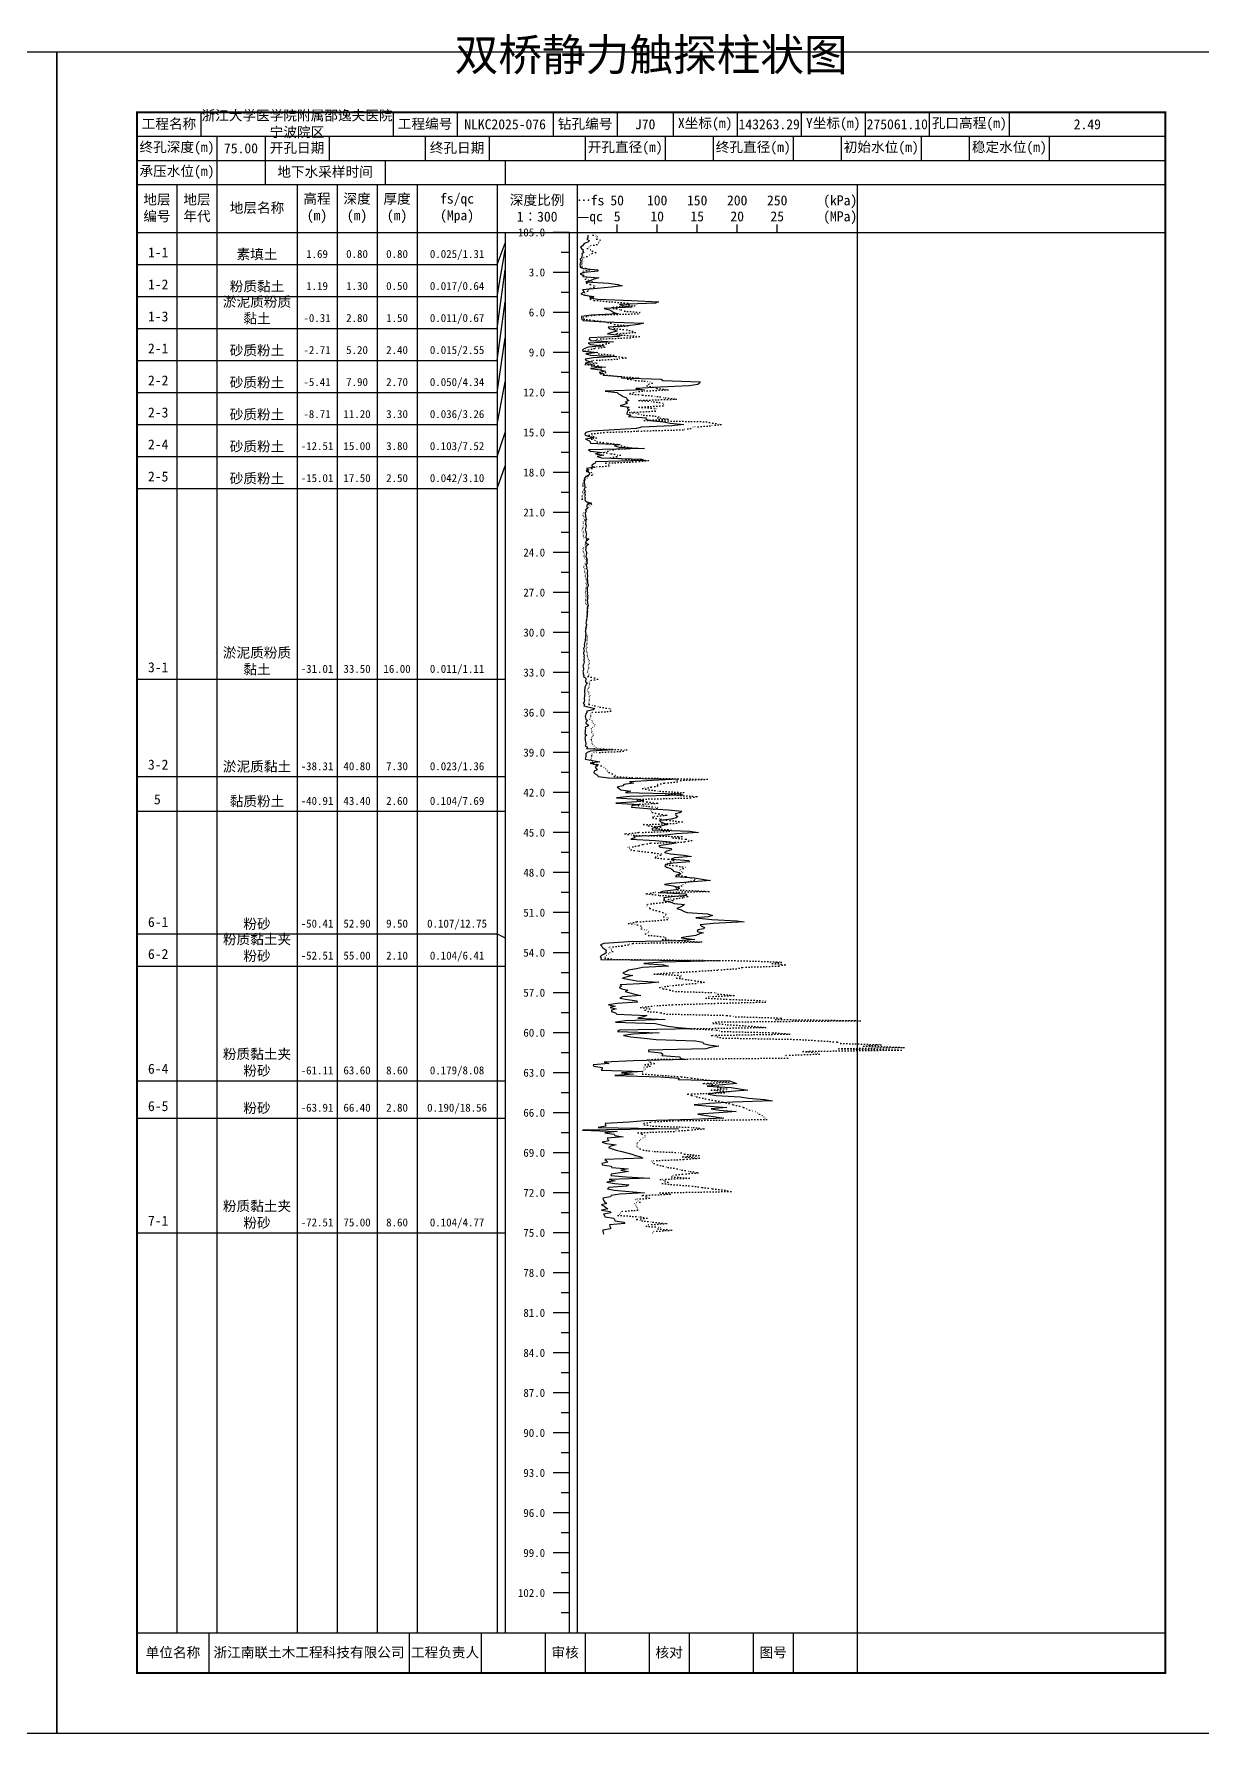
# Model space of a CAD drawing. Extents: x 297 to 65340, y 0 to 425.
# Drawn here: x 20784.3 to 21076.2, y 0 to 424.6 of the extents above; entities that cross this region are included whole.
import ezdxf
from ezdxf.enums import TextEntityAlignment as Align

# ---------------------------------------------------------------- set-up
doc = ezdxf.new("R2010")
doc.units = 0
doc.linetypes.add('DOT', pattern=[6.35, 0, -6.35])
doc.layers.add('FRAME', color=7, linetype='CONTINUOUS')
doc.layers.add('STRATUM', color=7, linetype='CONTINUOUS')
doc.styles.add('ST', font='')
doc.styles.get('ST').set_extended_font_data('SimSun')

msp = doc.modelspace()

# ---------------------------------------------------------------- linework, layer by layer
at = {"layer": 'FRAME', "color": 245, "linetype": 'Continuous'}
for points in [[(20493, 0), (20790, 0), (20790, 420), (20493, 420)], [(20790, 0), (21087, 0), (21087, 420), (20790, 420)]]:
    msp.add_lwpolyline(points, close=True, dxfattribs=at)
at = {"layer": 'FRAME', "linetype": 'Continuous', "const_width": 0.5}
msp.add_lwpolyline([(20810, 15), (21067, 15), (21067, 405), (20810, 405)], close=True, dxfattribs=at)
at = {"layer": 'FRAME', "color": 0, "linetype": 'Continuous'}
for points in [[(20826, 405), (20826, 399)], [(20874, 405), (20874, 399)], [(20890, 405), (20890, 399)], [(20914, 405), (20914, 399)], [(20930, 405), (20930, 399)], [(20944, 405), (20944, 399)], [(20960, 405), (20960, 399)], [(20976, 405), (20976, 399)], [(20992, 405), (20992, 399)], [(21008, 405), (21008, 399)], [(21028, 405), (21028, 399)], [(21067, 405), (21067, 399)], [(20810, 399), (21067, 399)], [(20830, 399), (20830, 393)], [(20842, 399), (20842, 393)], [(20858, 399), (20858, 393)], [(20882, 399), (20882, 393)], [(20898, 399), (20898, 393)], [(20922, 399), (20922, 393)], [(20942, 399), (20942, 393)], [(20954, 399), (20954, 393)], [(20974, 399), (20974, 393)], [(20986, 399), (20986, 393)], [(21006, 399), (21006, 393)], [(21018, 399), (21018, 393)], [(21038, 399), (21038, 393)], [(21067, 399), (21067, 393)], [(20810, 393), (21067, 393)], [(20830, 393), (20830, 387)], [(20842, 393), (20842, 387)], [(20872, 393), (20872, 387)], [(20902, 393), (20902, 387)], [(20810, 387), (21067, 387)], [(20820, 387), (20820, 25)], [(20830, 387), (20830, 25)], [(20850, 387), (20850, 25)], [(20860, 387), (20860, 25)], [(20870, 387), (20870, 25)], [(20880, 387), (20880, 25)], [(20900, 387), (20900, 25)], [(20920, 387), (20920, 25)], [(20990, 387), (20990, 25)], [(20810, 375), (21067, 375)], [(20902, 375), (20902, 25)], [(20918, 375), (20918, 25)], [(20930, 375), (20930, 377)], [(20940, 375), (20940, 377)], [(20950, 375), (20950, 377)], [(20960, 375), (20960, 377)], [(20970, 375), (20970, 377)], [(20810, 25), (21067, 25)], [(20828, 25), (20828, 15)], [(20878, 25), (20878, 15)], [(20896, 25), (20896, 15)], [(20912, 25), (20912, 15)], [(20922, 25), (20922, 15)], [(20938, 25), (20938, 15)], [(20948, 25), (20948, 15)], [(20964, 25), (20964, 15)], [(20974, 25), (20974, 15)], [(20990, 25), (20990, 15)]]:
    msp.add_lwpolyline(points, dxfattribs=at)
at = {"layer": 'STRATUM', "linetype": 'Continuous'}
for points in [[(20918, 375), (20914, 375)], [(20922.68, 374.33), (20922.68, 374), (20922.66, 373.67), (20922.46, 373.33), (20922.98, 373), (20922.84, 372.67), (20922.04, 372.33), (20921.62, 372), (20921.38, 371.67), (20920.86, 371.33), (20921.06, 371), (20921.48, 370.67), (20921.4, 370.33), (20921.7, 370), (20921.14, 369.67), (20921.24, 369.33), (20921.2, 369), (20921.12, 368.67), (20920.8, 368.33), (20920.86, 368), (20921.04, 367.67), (20920.72, 367.33), (20920.66, 367), (20920.8, 366.67), (20920.76, 366.33), (20921.52, 366), (20925.18, 365.67), (20925.16, 365.33), (20921.76, 365), (20920.72, 364.67), (20921.42, 364.33), (20921.46, 364), (20925.46, 363.67), (20924.18, 363.33), (20923.44, 363), (20922.14, 362.67), (20927.9, 362.33), (20930.18, 362), (20931.26, 361.67), (20928.48, 361.33), (20925, 361), (20921.36, 360.67), (20921.68, 360.33), (20921.48, 360), (20920.96, 359.67), (20921.88, 359.33), (20924.16, 359), (20923.18, 358.67), (20925.14, 358.33), (20933.56, 358), (20940.36, 357.67), (20939.58, 357.33), (20930.6, 357), (20931.64, 356.67), (20933.78, 356.33), (20926.74, 356), (20928.1, 355.67), (20928.7, 355.33), (20929.2, 355), (20930.26, 354.67), (20923.58, 354.33), (20921.12, 354), (20921.12, 353.67), (20921.2, 353.33), (20921.52, 353), (20926.82, 352.67), (20936.66, 352.33), (20935.36, 352), (20932.58, 351.67), (20927.76, 351.33), (20928.02, 351), (20929.34, 350.67), (20929.98, 350.33), (20928.68, 350), (20927.56, 349.67), (20930.76, 349.33), (20930.58, 349), (20923.12, 348.67), (20923.02, 348.33), (20923.5, 348), (20929.12, 347.67), (20922.76, 347.33), (20923.3, 347), (20926.74, 346.67), (20922.78, 346.33), (20921.96, 346), (20921.36, 345.67), (20921.42, 345.33), (20925.2, 345), (20922.14, 344.67), (20923.34, 344.33), (20929.9, 344), (20924, 343.67), (20922.02, 343.33), (20922.26, 343), (20923.66, 342.67), (20921.98, 342.33), (20923.76, 342), (20923.52, 341.67), (20927.12, 341.33), (20923.3, 341), (20925.78, 340.67), (20927.12, 340.33), (20925.54, 340), (20926.62, 339.67), (20926.48, 339.33), (20931.18, 339), (20931.12, 338.67), (20940.98, 338.33), (20941.42, 338), (20950.78, 337.67), (20950.54, 337.33), (20950.2, 337), (20947.98, 336.67), (20940.8, 336.33), (20934.64, 336), (20936.78, 335.67), (20927.02, 335.33), (20930, 335), (20930.32, 334.67), (20930.98, 334.33), (20931.48, 334), (20932.36, 333.67), (20932.44, 333.33), (20932.94, 333), (20932.1, 332.67), (20932.56, 332.33), (20931.84, 332), (20930.72, 331.67), (20933.04, 331.33), (20932.54, 331), (20933.06, 330.67), (20932.58, 330.33), (20932.48, 330), (20932.3, 329.67), (20933.42, 329.33), (20932.8, 329), (20937.26, 328.67), (20937.16, 328.33), (20938.16, 328), (20941.6, 327.67), (20943.24, 327.33), (20946.68, 327), (20943.7, 326.67), (20936.12, 326.33), (20934.8, 326), (20929.3, 325.67), (20923.62, 325.33), (20922.14, 325), (20921.96, 324.67), (20922.04, 324.33), (20923.04, 324), (20924.14, 323.67), (20922.12, 323.33), (20922.92, 323), (20923.28, 322.67), (20923.38, 322.33), (20930.74, 322), (20929.36, 321.67), (20930.48, 321.33), (20936.8, 321), (20922.86, 320.67), (20923.32, 320.33), (20926.28, 320), (20924.58, 319.67), (20926.7, 319.33), (20925.04, 319), (20926.12, 318.67), (20936.12, 318.33), (20937.04, 318), (20924.6, 317.67), (20924.5, 317.33), (20923.82, 317), (20923.56, 316.67), (20924.34, 316.33), (20922.38, 316), (20922.72, 315.67), (20922.28, 315.33), (20922.98, 315), (20923.12, 314.67), (20922.88, 314.33), (20922.16, 314), (20921.94, 313.67), (20921.78, 313.33), (20921.88, 313), (20921.8, 312.67), (20921.8, 312.33), (20921.96, 312), (20921.88, 311.67), (20921.94, 311.33), (20921.88, 311), (20921.8, 310.67), (20922.06, 310.33), (20921.84, 310), (20921.9, 309.67), (20922, 309.33), (20921.86, 309), (20922.04, 308.67), (20921.96, 308.33), (20922.04, 308), (20922.34, 307.67), (20923.62, 307.33), (20922.56, 307), (20922.34, 306.67), (20922.48, 306.33), (20922.44, 306), (20922.08, 305.67), (20922.16, 305.33), (20922.1, 305), (20922.04, 304.67), (20922.12, 304.33), (20922.1, 304), (20922.2, 303.67), (20922.36, 303.33), (20922.12, 303), (20922.2, 302.67), (20922.12, 302.33), (20922.16, 302), (20922.24, 301.67), (20922.14, 301.33), (20922.08, 301), (20922.04, 300.67), (20922.18, 300.33), (20922.16, 300), (20922.32, 299.67), (20922.24, 299.33), (20922.16, 299), (20922.2, 298.67), (20922.94, 298.33), (20922.24, 298), (20922.2, 297.67), (20922.18, 297.33), (20922.86, 297), (20922.3, 296.67), (20922.18, 296.33), (20922.16, 296), (20922.1, 295.67), (20922.24, 295.33), (20922.34, 295), (20922.34, 294.67), (20922.3, 294.33), (20922.16, 294), (20922.34, 293.67), (20922.5, 293.33), (20922.34, 293), (20922.42, 292.67), (20922.52, 292.33), (20922.24, 292), (20922.26, 291.67), (20922.42, 291.33), (20922.38, 291), (20922.48, 290.67), (20922.58, 290.33), (20922.54, 290), (20922.48, 289.67), (20922.62, 289.33), (20922.58, 289), (20922.52, 288.67), (20922.54, 288.33), (20922.6, 288), (20922.62, 287.67), (20922.62, 287.33), (20922.72, 287), (20922.76, 286.67), (20922.58, 286.33), (20922.48, 286), (20922.52, 285.67), (20922.48, 285.33), (20922.58, 285), (20922.52, 284.67), (20922.64, 284.33), (20922.62, 284), (20922.62, 283.67), (20922.6, 283.33), (20922.5, 283), (20922.58, 282.67), (20922.6, 282.33), (20922.68, 282), (20922.74, 281.67), (20922.52, 281.33), (20922.6, 281), (20922.5, 280.67), (20922.62, 280.33), (20922.54, 280), (20922.5, 279.67), (20922.52, 279.33), (20922.46, 279), (20922.44, 278.67), (20922.36, 278.33), (20922.32, 278), (20922.22, 277.67), (20922.2, 277.33), (20922.36, 277), (20922.22, 276.67), (20922.14, 276.33), (20922.06, 276), (20922.16, 275.67), (20922.04, 275.33), (20922.08, 275), (20922.14, 274.67), (20922.12, 274.33), (20922.06, 274), (20922.06, 273.67), (20922.02, 273.33), (20922, 273), (20921.9, 272.67), (20921.82, 272.33), (20921.8, 272), (20921.86, 271.67), (20921.74, 271.33), (20921.62, 271), (20921.68, 270.67), (20921.72, 270.33), (20921.58, 270), (20921.58, 269.67), (20921.74, 269.33), (20921.7, 269), (20921.72, 268.67), (20921.7, 268.33), (20921.66, 268), (20921.74, 267.67), (20921.7, 267.33), (20921.62, 267), (20921.44, 266.67), (20921.54, 266.33), (20921.6, 266), (20921.56, 265.67), (20921.46, 265.33), (20921.58, 265), (20921.46, 264.67), (20921.64, 264.33), (20921.62, 264), (20922.06, 263.67), (20922.22, 263.33), (20922.08, 263), (20922.12, 262.67), (20922.6, 262.33), (20922.28, 262), (20922.12, 261.67), (20921.94, 261.33), (20921.9, 261), (20921.88, 260.67), (20921.86, 260.33), (20921.86, 260), (20921.9, 259.67), (20921.86, 259.33), (20921.88, 259), (20921.8, 258.67), (20921.8, 258.33), (20921.82, 258), (20921.74, 257.67), (20921.54, 257.33), (20921.82, 257), (20921.68, 256.67), (20922.98, 256.33), (20924.42, 256), (20924.02, 255.67), (20922.46, 255.33), (20922.4, 255), (20922.14, 254.67), (20922.1, 254.33), (20922.04, 254), (20922.1, 253.67), (20922.18, 253.33), (20922.56, 253), (20922.22, 252.67), (20922.18, 252.33), (20922.56, 252), (20922.84, 251.67), (20922, 251.33), (20922.06, 251), (20922, 250.67), (20922, 250.33), (20922, 250), (20921.96, 249.67), (20922.4, 249.33), (20921.98, 249), (20921.94, 248.67), (20921.98, 248.33), (20922.04, 248), (20922.06, 247.67), (20922.14, 247.33), (20922.18, 247), (20922, 246.67), (20922.56, 246.33), (20922.34, 246), (20929.02, 245.67), (20923.3, 245.33), (20922.54, 245), (20922.18, 244.67), (20922.16, 244.33), (20922.14, 244), (20922.1, 243.67), (20922.02, 243.33), (20923.8, 243), (20925.7, 242.67), (20923.22, 242.33), (20924.54, 242), (20925.08, 241.67), (20924.48, 241.33), (20924.78, 241), (20925.02, 240.67), (20924.28, 240.33), (20924.18, 240), (20924.5, 239.67), (20925.12, 239.33), (20925.24, 239), (20927.96, 238.67), (20945.24, 238.33), (20938.84, 238), (20933.06, 237.67), (20934.08, 237.33), (20931.64, 237), (20931.42, 236.67), (20930.02, 236.33), (20930.5, 236), (20930.9, 235.67), (20933.44, 235.33), (20932.08, 235), (20945.7, 234.67), (20946.4, 234.33), (20933.16, 234), (20929.86, 233.67), (20935.06, 233.33), (20936.66, 233), (20934.9, 232.67), (20929.64, 232.33), (20935.5, 232), (20933.66, 231.67), (20933.58, 231.33), (20937.58, 231), (20942.74, 230.67), (20946.14, 230.33), (20945.82, 230), (20944.58, 229.67), (20944.68, 229.33), (20945.14, 229), (20944.76, 228.67), (20943.5, 228.33), (20940.56, 228), (20940.94, 227.67), (20941.7, 227.33), (20942.68, 227), (20941.24, 226.67), (20939.84, 226.33), (20938.76, 226), (20938.72, 225.67), (20948.2, 225.33), (20950.34, 225), (20944.84, 224.67), (20941.96, 224.33), (20934.18, 224), (20934.44, 223.67), (20933.38, 223.33), (20939.5, 223), (20943.22, 222.67), (20944.74, 222.33), (20942.56, 222), (20940.4, 221.67), (20940.76, 221.33), (20943.52, 221), (20943.56, 220.67), (20942.38, 220.33), (20941.86, 220), (20943.36, 219.67), (20946.72, 219.33), (20948.54, 219), (20944.34, 218.67), (20943.46, 218.33), (20947.92, 218), (20948.08, 217.67), (20944.02, 217.33), (20942.12, 217), (20941.88, 216.67), (20942.3, 216.33), (20943.4, 216), (20943.9, 215.67), (20944.06, 215.33), (20945.5, 215), (20945.9, 214.67), (20944.82, 214.33), (20944.56, 214), (20949.34, 213.67), (20951.24, 213.33), (20953.3, 213), (20948.96, 212.67), (20943.5, 212.33), (20941.86, 212), (20943.96, 211.67), (20945.32, 211.33), (20945.6, 211), (20944.68, 210.67), (20941.36, 210.33), (20940.78, 210), (20947.12, 209.67), (20947.38, 209.33), (20944.32, 209), (20941.66, 208.67), (20941.76, 208.33), (20941.6, 208), (20943.24, 207.67), (20944.24, 207.33), (20946.8, 207), (20946.44, 206.67), (20945.62, 206.33), (20944.94, 206), (20945.96, 205.67), (20946.78, 205.33), (20947.5, 205), (20952.54, 204.67), (20953.84, 204.33), (20952.78, 204), (20949.7, 203.67), (20953.66, 203.33), (20959.94, 203), (20961.78, 202.67), (20954.08, 202.33), (20950.78, 202), (20950.96, 201.67), (20951.8, 201.33), (20951.64, 201), (20950.14, 200.67), (20950.02, 200.33), (20951.58, 200), (20950.62, 199.67), (20949.64, 199.33), (20947.34, 199), (20946, 198.67), (20949.42, 198.33), (20945.26, 198), (20932.86, 197.67), (20926.64, 197.33), (20925.84, 197), (20926.18, 196.67), (20926.24, 196.33), (20926.88, 196), (20927.24, 195.67), (20927.18, 195.33), (20927.26, 195), (20926.74, 194.67), (20926.08, 194.33), (20925.76, 194), (20925.98, 193.67), (20925.9, 193.33), (20955.4, 193), (20941.22, 192.67), (20936.7, 192.33), (20941.58, 192), (20942.86, 191.67), (20936.3, 191.33), (20934.82, 191), (20932.8, 190.67), (20932.32, 190.33), (20931.38, 190), (20932, 189.67), (20933.92, 189.33), (20932.5, 189), (20931.3, 188.67), (20933.08, 188.33), (20934.9, 188), (20940.42, 187.67), (20937.16, 187.33), (20930.78, 187), (20931.06, 186.67), (20930.52, 186.33), (20931.2, 186), (20932.68, 185.67), (20932.04, 185.33), (20933.2, 185), (20934.4, 184.67), (20935.9, 184.33), (20931.36, 184), (20930.66, 183.67), (20932.62, 183.33), (20934.9, 183), (20935.08, 182.67), (20930, 182.33), (20927.82, 182), (20929.54, 181.67), (20928.22, 181.33), (20929.74, 181), (20928.56, 180.67), (20928.62, 180.33), (20929.58, 180), (20929.92, 179.67), (20937.42, 179.33), (20936.6, 179), (20935.14, 178.67), (20941.96, 178.33), (20932.12, 178), (20929.6, 177.67), (20939.58, 177.33), (20941.02, 177), (20942.64, 176.67), (20945.22, 176.33), (20949.24, 176), (20930.58, 175.67), (20930.06, 175.33), (20940.52, 175), (20934, 174.67), (20931.6, 174.33), (20933.46, 174), (20936.78, 173.67), (20939.74, 173.33), (20949.58, 173), (20951.44, 172.67), (20951.6, 172.33), (20952.92, 172), (20955.38, 171.67), (20953.3, 171.33), (20952.14, 171), (20937.86, 170.67), (20937.86, 170.33), (20941.04, 170), (20941.44, 169.67), (20941.16, 169.33), (20945.68, 169), (20945.74, 168.67), (20947.28, 168.33), (20934.04, 168), (20926.76, 167.67), (20927.94, 167.33), (20924.04, 167), (20924.16, 166.67), (20926.24, 166.33), (20926.22, 166), (20926, 165.67), (20936.44, 165.33), (20931.06, 165), (20934.1, 164.67), (20929.46, 164.33), (20940.82, 164), (20945.48, 163.67), (20945.22, 163.33), (20958.1, 163), (20958.98, 162.67), (20959.82, 162.33), (20956.38, 162), (20952.48, 161.67), (20958.52, 161.33), (20960.58, 161), (20962.62, 160.67), (20958.6, 160.33), (20954.66, 160), (20952.78, 159.67), (20954.76, 159.33), (20960.78, 159), (20962.8, 158.67), (20966.86, 158.33), (20968.86, 158), (20958.9, 157.67), (20953.1, 157.33), (20949.24, 157), (20953.26, 156.67), (20957.42, 156.33), (20953.46, 156), (20955.6, 155.67), (20959.74, 155.33), (20955.4, 155), (20950.18, 154.67), (20952.34, 154.33), (20954.56, 154), (20956.68, 153.67), (20948.8, 153.33), (20936.86, 153), (20932.98, 152.67), (20927.04, 152.33), (20927.12, 152), (20927.18, 151.67), (20925.26, 151.33), (20945.34, 151), (20921.36, 150.67), (20930.04, 150.33), (20926.94, 150), (20929.24, 149.67), (20929.44, 149.33), (20931.52, 149), (20927.52, 148.67), (20927.68, 148.33), (20927.98, 148), (20926.26, 147.67), (20927.24, 147.33), (20929.78, 147), (20928.44, 146.67), (20927.82, 146.33), (20928.74, 146), (20929.74, 145.67), (20931.16, 145.33), (20932.46, 145), (20933.64, 144.67), (20934.6, 144.33), (20935.86, 144), (20936.42, 143.67), (20926.96, 143.33), (20927.34, 143), (20927.7, 142.67), (20926.16, 142.33), (20926.32, 142), (20928.48, 141.67), (20928.64, 141.33), (20932.78, 141), (20930.88, 140.67), (20932.82, 140.33), (20930.64, 140), (20928.52, 139.67), (20928.4, 139.33), (20932.26, 139), (20938.2, 138.67), (20928.02, 138.33), (20929.5, 138), (20927.4, 137.67), (20929.42, 137.33), (20932.9, 137), (20932.36, 136.67), (20927.92, 136.33), (20927.6, 136), (20929.26, 135.67), (20932.98, 135.33), (20936.82, 135), (20930.7, 134.67), (20928.54, 134.33), (20928.38, 134), (20926.4, 133.67), (20926.5, 133.33), (20926.66, 133), (20926.96, 132.67), (20927.44, 132.33), (20926.08, 132), (20926.74, 131.67), (20927.14, 131.33), (20927.64, 131), (20926.1, 130.67), (20928.22, 130.33), (20928.44, 130), (20926.6, 129.67), (20926.8, 129.33), (20926.92, 129), (20929.14, 128.67), (20929.3, 128.33), (20929.42, 128), (20931.66, 127.67), (20931.92, 127.33), (20928.08, 127), (20928.18, 126.67), (20928.3, 126.33), (20928.36, 126), (20926.4, 125.67), (20926.44, 125.33), (20926.52, 125), (20926.58, 124.67)], [(20900, 367), (20902, 372.33)], [(20900, 359), (20902, 370.67)], [(20918, 370), (20916, 370)], [(20810, 367), (20820, 367)], [(20820, 367), (20830, 367)], [(20830, 367), (20850, 367)], [(20850, 367), (20860, 367)], [(20860, 367), (20870, 367)], [(20870, 367), (20880, 367)], [(20880, 367), (20900, 367)], [(20900, 351), (20902, 365.67)], [(20918, 365), (20914, 365)], [(20810, 359), (20820, 359)], [(20820, 359), (20830, 359)], [(20830, 359), (20850, 359)], [(20850, 359), (20860, 359)], [(20860, 359), (20870, 359)], [(20870, 359), (20880, 359)], [(20880, 359), (20900, 359)], [(20900, 343), (20902, 357.67)], [(20918, 360), (20916, 360)], [(20918, 355), (20914, 355)], [(20810, 351), (20820, 351)], [(20820, 351), (20830, 351)], [(20830, 351), (20850, 351)], [(20850, 351), (20860, 351)], [(20860, 351), (20870, 351)], [(20870, 351), (20880, 351)], [(20880, 351), (20900, 351)], [(20900, 335), (20902, 348.67)], [(20918, 350), (20916, 350)], [(20918, 345), (20914, 345)], [(20810, 343), (20820, 343)], [(20820, 343), (20830, 343)], [(20830, 343), (20850, 343)], [(20850, 343), (20860, 343)], [(20860, 343), (20870, 343)], [(20870, 343), (20880, 343)], [(20880, 343), (20900, 343)], [(20918, 340), (20916, 340)], [(20900, 327), (20902, 337.67)], [(20810, 335), (20820, 335)], [(20820, 335), (20830, 335)], [(20830, 335), (20850, 335)], [(20850, 335), (20860, 335)], [(20860, 335), (20870, 335)], [(20870, 335), (20880, 335)], [(20880, 335), (20900, 335)], [(20918, 335), (20914, 335)], [(20810, 327), (20820, 327)], [(20820, 327), (20830, 327)], [(20830, 327), (20850, 327)], [(20850, 327), (20860, 327)], [(20860, 327), (20870, 327)], [(20870, 327), (20880, 327)], [(20880, 327), (20900, 327)], [(20918, 330), (20916, 330)], [(20900, 319), (20902, 325)], [(20918, 325), (20914, 325)], [(20810, 319), (20820, 319)], [(20820, 319), (20830, 319)], [(20830, 319), (20850, 319)], [(20850, 319), (20860, 319)], [(20860, 319), (20870, 319)], [(20870, 319), (20880, 319)], [(20880, 319), (20900, 319)], [(20918, 320), (20916, 320)], [(20900, 311), (20902, 316.67)], [(20918, 315), (20914, 315)], [(20810, 311), (20820, 311)], [(20820, 311), (20830, 311)], [(20830, 311), (20850, 311)], [(20850, 311), (20860, 311)], [(20860, 311), (20870, 311)], [(20870, 311), (20880, 311)], [(20880, 311), (20900, 311)], [(20918, 310), (20916, 310)], [(20918, 305), (20914, 305)], [(20918, 300), (20916, 300)], [(20918, 295), (20914, 295)], [(20918, 290), (20916, 290)], [(20918, 285), (20914, 285)], [(20918, 280), (20916, 280)], [(20918, 275), (20914, 275)], [(20918, 270), (20916, 270)], [(20810, 263.33), (20820, 263.33)], [(20820, 263.33), (20830, 263.33)], [(20830, 263.33), (20850, 263.33)], [(20850, 263.33), (20860, 263.33)], [(20860, 263.33), (20870, 263.33)], [(20870, 263.33), (20880, 263.33)], [(20880, 263.33), (20900, 263.33)], [(20900, 263.33), (20902, 263.33)], [(20918, 265), (20914, 265)], [(20918, 260), (20916, 260)], [(20918, 255), (20914, 255)], [(20918, 250), (20916, 250)], [(20918, 245), (20914, 245)], [(20810, 239), (20820, 239)], [(20820, 239), (20830, 239)], [(20830, 239), (20850, 239)], [(20850, 239), (20860, 239)], [(20860, 239), (20870, 239)], [(20870, 239), (20880, 239)], [(20880, 239), (20900, 239)], [(20900, 239), (20902, 239)], [(20918, 240), (20916, 240)], [(20918, 235), (20914, 235)], [(20810, 230.33), (20820, 230.33)], [(20820, 230.33), (20830, 230.33)], [(20830, 230.33), (20850, 230.33)], [(20850, 230.33), (20860, 230.33)], [(20860, 230.33), (20870, 230.33)], [(20870, 230.33), (20880, 230.33)], [(20880, 230.33), (20900, 230.33)], [(20900, 230.33), (20902, 230.33)], [(20918, 230), (20916, 230)], [(20918, 225), (20914, 225)], [(20918, 220), (20916, 220)], [(20918, 215), (20914, 215)], [(20918, 210), (20916, 210)], [(20918, 205), (20914, 205)], [(20810, 199.67), (20820, 199.67)], [(20820, 199.67), (20830, 199.67)], [(20830, 199.67), (20850, 199.67)], [(20850, 199.67), (20860, 199.67)], [(20860, 199.67), (20870, 199.67)], [(20870, 199.67), (20880, 199.67)], [(20880, 199.67), (20900, 199.67)], [(20900, 199.67), (20902, 198.67)], [(20918, 200), (20916, 200)], [(20810, 191.67), (20820, 191.67)], [(20820, 191.67), (20830, 191.67)], [(20830, 191.67), (20850, 191.67)], [(20850, 191.67), (20860, 191.67)], [(20860, 191.67), (20870, 191.67)], [(20870, 191.67), (20880, 191.67)], [(20880, 191.67), (20900, 191.67)], [(20900, 191.67), (20902, 191.67)], [(20918, 195), (20914, 195)], [(20918, 190), (20916, 190)], [(20918, 185), (20914, 185)], [(20918, 180), (20916, 180)], [(20918, 175), (20914, 175)], [(20918, 170), (20916, 170)], [(20810, 163), (20820, 163)], [(20820, 163), (20830, 163)], [(20830, 163), (20850, 163)], [(20850, 163), (20860, 163)], [(20860, 163), (20870, 163)], [(20870, 163), (20880, 163)], [(20880, 163), (20900, 163)], [(20900, 163), (20902, 163)], [(20918, 165), (20914, 165)], [(20918, 160), (20916, 160)], [(20810, 153.67), (20820, 153.67)], [(20820, 153.67), (20830, 153.67)], [(20830, 153.67), (20850, 153.67)], [(20850, 153.67), (20860, 153.67)], [(20860, 153.67), (20870, 153.67)], [(20870, 153.67), (20880, 153.67)], [(20880, 153.67), (20900, 153.67)], [(20900, 153.67), (20902, 153.67)], [(20918, 155), (20914, 155)], [(20918, 150), (20916, 150)], [(20918, 145), (20914, 145)], [(20918, 140), (20916, 140)], [(20918, 135), (20914, 135)], [(20918, 130), (20916, 130)], [(20810, 125), (20820, 125)], [(20820, 125), (20830, 125)], [(20830, 125), (20850, 125)], [(20850, 125), (20860, 125)], [(20860, 125), (20870, 125)], [(20870, 125), (20880, 125)], [(20880, 125), (20900, 125)], [(20900, 125), (20902, 125)], [(20918, 125), (20914, 125)], [(20918, 120), (20916, 120)], [(20918, 115), (20914, 115)], [(20918, 110), (20916, 110)], [(20918, 105), (20914, 105)], [(20918, 100), (20916, 100)], [(20918, 95), (20914, 95)], [(20918, 90), (20916, 90)], [(20918, 85), (20914, 85)], [(20918, 80), (20916, 80)], [(20918, 75), (20914, 75)], [(20918, 70), (20916, 70)], [(20918, 65), (20914, 65)], [(20918, 60), (20916, 60)], [(20918, 55), (20914, 55)], [(20918, 50), (20916, 50)], [(20918, 45), (20914, 45)], [(20918, 40), (20916, 40)], [(20918, 35), (20914, 35)], [(20918, 30), (20916, 30)]]:
    msp.add_lwpolyline(points, dxfattribs=at)
at = {"layer": 'STRATUM', "linetype": 'DOT', "ltscale": 0.1}
msp.add_lwpolyline([(20923.98, 374.33), (20925.06, 374), (20924.98, 373.67), (20924.9, 373.33), (20925.9, 373), (20925.46, 372.67), (20925.34, 372.33), (20924.9, 372), (20923.4, 371.67), (20923.02, 371.33), (20922.62, 371), (20923.38, 370.67), (20923.8, 370.33), (20924.58, 370), (20923.62, 369.67), (20923.08, 369.33), (20922.46, 369), (20921.44, 368.67), (20921.32, 368.33), (20921.16, 368), (20921.34, 367.67), (20921.2, 367.33), (20921.06, 367), (20921.16, 366.67), (20921.18, 366.33), (20922.36, 366), (20923.04, 365.67), (20921.5, 365.33), (20921.58, 365), (20920.92, 364.67), (20921.68, 364.33), (20922.24, 364), (20922.36, 363.67), (20922.12, 363.33), (20923.46, 363), (20923.74, 362.67), (20922.44, 362.33), (20923.36, 362), (20924.46, 361.67), (20924.2, 361.33), (20923.06, 361), (20922.76, 360.67), (20922.62, 360.33), (20921.82, 360), (20921.92, 359.67), (20922.56, 359.33), (20923.14, 359), (20923.98, 358.67), (20923.32, 358.33), (20924.38, 358), (20928.06, 357.67), (20932.72, 357.33), (20932.3, 357), (20934.3, 356.67), (20928.72, 356.33), (20929.08, 356), (20931.04, 355.67), (20931.88, 355.33), (20935.74, 355), (20935.14, 354.67), (20924.32, 354.33), (20922.32, 354), (20921.54, 353.67), (20921.72, 353.33), (20924.38, 353), (20927, 352.67), (20928.46, 352.33), (20929.42, 352), (20932.58, 351.67), (20929.1, 351.33), (20929.3, 351), (20932.38, 350.67), (20933.86, 350.33), (20934.54, 350), (20929.86, 349.67), (20931.14, 349.33), (20935.48, 349), (20933.24, 348.67), (20924.94, 348.33), (20924.68, 348), (20926.56, 347.67), (20927.96, 347.33), (20926.44, 347), (20925.14, 346.67), (20926.86, 346.33), (20924.28, 346), (20922.8, 345.67), (20921.84, 345.33), (20925.04, 345), (20925.4, 344.67), (20929.08, 344.33), (20929.76, 344), (20932.14, 343.67), (20930.04, 343.33), (20923.66, 343), (20923.74, 342.67), (20924.82, 342.33), (20922.1, 342), (20925.32, 341.67), (20924.72, 341.33), (20925.96, 341), (20925.98, 340.67), (20926.98, 340.33), (20927.1, 340), (20925.94, 339.67), (20927.44, 339.33), (20930.28, 339), (20935.28, 338.67), (20932.7, 338.33), (20934.68, 338), (20938.2, 337.67), (20938.74, 337.33), (20937.8, 337), (20937.5, 336.67), (20938.94, 336.33), (20940.02, 336), (20942.68, 335.67), (20936.22, 335.33), (20934.1, 335), (20933.14, 334.67), (20936.46, 334.33), (20940.06, 334), (20942.1, 333.67), (20944.78, 333.33), (20935.54, 333), (20939.16, 332.67), (20941.44, 332.33), (20941.68, 332), (20941.38, 331.67), (20935.54, 331.33), (20939.72, 331), (20939.32, 330.67), (20939.5, 330.33), (20933.18, 330), (20935.36, 329.67), (20936.68, 329.33), (20940.5, 329), (20940.14, 328.67), (20942.68, 328.33), (20936.86, 328), (20952.32, 327.67), (20953.94, 327.33), (20955.94, 327), (20953.2, 326.67), (20949, 326.33), (20948.36, 326), (20946.4, 325.67), (20934.96, 325.33), (20926.64, 325), (20923.7, 324.67), (20922.98, 324.33), (20924.08, 324), (20924.78, 323.67), (20923.64, 323.33), (20924.58, 323), (20925.04, 322.67), (20927.7, 322.33), (20930.6, 322), (20931.1, 321.67), (20932.66, 321.33), (20932.62, 321), (20928.98, 320.67), (20927.68, 320.33), (20926.7, 320), (20928.62, 319.67), (20930.78, 319.33), (20929.8, 319), (20928.34, 318.67), (20932.22, 318.33), (20937.76, 318), (20934.68, 317.67), (20927.14, 317.33), (20927.84, 317), (20927.9, 316.67), (20924.38, 316.33), (20923.7, 316), (20922.84, 315.67), (20922.74, 315.33), (20923.56, 315), (20923.96, 314.67), (20923.64, 314.33), (20922.66, 314), (20922.46, 313.67), (20922.06, 313.33), (20921.58, 313), (20921.48, 312.67), (20921.46, 312.33), (20921.44, 312), (20921.4, 311.67), (20922.26, 311.33), (20921.84, 311), (20921.6, 310.67), (20921.32, 310.33), (20921.38, 310), (20921.64, 309.67), (20921.3, 309.33), (20921.16, 309), (20921.26, 308.67), (20921.26, 308.33), (20921.96, 308), (20922.44, 307.67), (20922.72, 307.33), (20923.64, 307), (20923.28, 306.67), (20922.94, 306.33), (20922.7, 306), (20922.34, 305.67), (20922.36, 305.33), (20921.76, 305), (20921.44, 304.67), (20921.4, 304.33), (20921.56, 304), (20921.68, 303.67), (20921.82, 303.33), (20921.92, 303), (20921.5, 302.67), (20921.48, 302.33), (20922.12, 302), (20921.54, 301.67), (20921.42, 301.33), (20921.36, 301), (20921.18, 300.67), (20921.56, 300.33), (20921.44, 300), (20921.58, 299.67), (20921.48, 299.33), (20921.5, 299), (20921.7, 298.67), (20922.28, 298.33), (20922.68, 298), (20922.04, 297.67), (20922.1, 297.33), (20921.98, 297), (20922.1, 296.67), (20921.6, 296.33), (20921.44, 296), (20921.46, 295.67), (20921.52, 295.33), (20921.6, 295), (20921.84, 294.67), (20921.72, 294.33), (20921.66, 294), (20921.84, 293.67), (20922.16, 293.33), (20922.54, 293), (20922.24, 292.67), (20921.9, 292.33), (20922.14, 292), (20921.68, 291.67), (20921.62, 291.33), (20921.92, 291), (20921.86, 290.67), (20921.82, 290.33), (20921.84, 290), (20922.08, 289.67), (20922.02, 289.33), (20922, 289), (20922.12, 288.67), (20922.14, 288.33), (20922.36, 288), (20922.24, 287.67), (20922.2, 287.33), (20922.4, 287), (20922.26, 286.67), (20922.3, 286.33), (20922.16, 286), (20922.1, 285.67), (20922.06, 285.33), (20922.04, 285), (20922.12, 284.67), (20922.18, 284.33), (20922.2, 284), (20922.14, 283.67), (20922.12, 283.33), (20922.08, 283), (20922.06, 282.67), (20922.1, 282.33), (20922.3, 282), (20922.58, 281.67), (20922.6, 281.33), (20922.52, 281), (20922.46, 280.67), (20922.44, 280.33), (20922.44, 280), (20922.46, 279.67), (20922.46, 279.33), (20922.48, 279), (20922.46, 278.67), (20922.38, 278.33), (20922.3, 278), (20922.26, 277.67), (20922.2, 277.33), (20922.48, 277), (20922.32, 276.67), (20922.4, 276.33), (20922.14, 276), (20922.12, 275.67), (20922.1, 275.33), (20922.12, 275), (20922.24, 274.67), (20922.46, 274.33), (20922.54, 274), (20922.58, 273.67), (20922.44, 273.33), (20922.44, 273), (20922.4, 272.67), (20922.44, 272.33), (20922.32, 272), (20922.3, 271.67), (20922.44, 271.33), (20922.3, 271), (20922.28, 270.67), (20922.38, 270.33), (20922.42, 270), (20922.48, 269.67), (20922.5, 269.33), (20922.54, 269), (20922.68, 268.67), (20922.74, 268.33), (20923.04, 268), (20922.92, 267.67), (20923.06, 267.33), (20922.88, 267), (20922.74, 266.67), (20922.88, 266.33), (20922.86, 266), (20922.7, 265.67), (20922.66, 265.33), (20922.54, 265), (20922.96, 264.67), (20922.86, 264.33), (20922.76, 264), (20924.3, 263.67), (20925.08, 263.33), (20923.44, 263), (20922.98, 262.67), (20923.04, 262.33), (20923.16, 262), (20922.96, 261.67), (20922.96, 261.33), (20922.78, 261), (20922.54, 260.67), (20922.66, 260.33), (20922.86, 260), (20922.88, 259.67), (20923.24, 259.33), (20923.04, 259), (20923.06, 258.67), (20923.04, 258.33), (20923.04, 258), (20922.9, 257.67), (20922.9, 257.33), (20923.04, 257), (20924.42, 256.67), (20925.76, 256.33), (20928.16, 256), (20928.38, 255.67), (20928.36, 255.33), (20923.76, 255), (20923.38, 254.67), (20923.36, 254.33), (20923.34, 254), (20923.28, 253.67), (20923.12, 253.33), (20923.66, 253), (20923.74, 252.67), (20923.98, 252.33), (20924.5, 252), (20924.3, 251.67), (20923.96, 251.33), (20923.48, 251), (20923.52, 250.67), (20923.68, 250.33), (20923.6, 250), (20923.96, 249.67), (20924.04, 249.33), (20923.78, 249), (20923.66, 248.67), (20923.54, 248.33), (20923.52, 248), (20923.66, 247.67), (20923.64, 247.33), (20923.86, 247), (20924.16, 246.67), (20924.76, 246.33), (20924.38, 246), (20932.3, 245.67), (20931.52, 245.33), (20924.24, 245), (20923.66, 244.67), (20923.62, 244.33), (20923.6, 244), (20923.54, 243.67), (20923.42, 243.33), (20923.92, 243), (20923.76, 242.67), (20924.1, 242.33), (20925.18, 242), (20926.02, 241.67), (20926.7, 241.33), (20927.06, 241), (20927.4, 240.67), (20927.52, 240.33), (20927.98, 240), (20928.72, 239.67), (20929.56, 239.33), (20929.38, 239), (20934.98, 238.67), (20952.5, 238.33), (20944.64, 238), (20944.96, 237.67), (20941.64, 237.33), (20940.12, 237), (20940.12, 236.67), (20938.46, 236.33), (20936.42, 236), (20938, 235.67), (20940.78, 235.33), (20946.62, 235), (20942.2, 234.67), (20945.2, 234.33), (20949.92, 234), (20948.24, 233.67), (20934.84, 233.33), (20935.06, 233), (20937.54, 232.67), (20940.06, 232.33), (20933.88, 232), (20936.58, 231.67), (20940.18, 231.33), (20939.88, 231), (20938.42, 230.67), (20938.62, 230.33), (20938.84, 230), (20940.5, 229.67), (20942.3, 229.33), (20938.9, 229), (20939.02, 228.67), (20940.9, 228.33), (20943.24, 228), (20946.24, 227.67), (20944.82, 227.33), (20936.68, 227), (20937.92, 226.67), (20940.84, 226.33), (20939.74, 226), (20943.5, 225.67), (20943.04, 225.33), (20935.28, 225), (20932.02, 224.67), (20934.14, 224.33), (20946.16, 224), (20944, 223.67), (20947.22, 223.33), (20948.56, 223), (20946.74, 222.67), (20938.24, 222.33), (20936.36, 222), (20935.34, 221.67), (20932.68, 221.33), (20933.06, 221), (20933.52, 220.67), (20935.54, 220.33), (20938.72, 220), (20941.14, 219.67), (20940.86, 219.33), (20939.58, 219), (20939.56, 218.67), (20942.92, 218.33), (20944.12, 218), (20943.34, 217.67), (20942.66, 217.33), (20942.48, 217), (20944.9, 216.67), (20947.1, 216.33), (20946.48, 216), (20945.68, 215.67), (20946.1, 215.33), (20946.38, 215), (20945.76, 214.67), (20945.42, 214.33), (20947.22, 214), (20948.54, 213.67), (20949.38, 213.33), (20949.26, 213), (20947.58, 212.67), (20947.12, 212.33), (20946.5, 212), (20946.12, 211.67), (20944.66, 211.33), (20944.72, 211), (20945.14, 210.67), (20952.88, 210.33), (20939.12, 210), (20937.36, 209.67), (20940.74, 209.33), (20947.58, 209), (20946.34, 208.67), (20942.8, 208.33), (20943.92, 208), (20942.88, 207.67), (20939.2, 207.33), (20937.48, 207), (20937.4, 206.67), (20938.02, 206.33), (20938.28, 206), (20939.02, 205.67), (20940.6, 205.33), (20941.44, 205), (20942.16, 204.67), (20942.12, 204.33), (20941.7, 204), (20942.84, 203.67), (20942.48, 203.33), (20939.54, 203), (20934.78, 202.67), (20932.94, 202.33), (20935.1, 202), (20935.9, 201.67), (20936.06, 201.33), (20936.1, 201), (20937.34, 200.67), (20937.88, 200.33), (20937.72, 200), (20937.12, 199.67), (20937.88, 199.33), (20941.66, 199), (20942.08, 198.67), (20941.4, 198.33), (20945.48, 198), (20951.04, 197.67), (20933.86, 197.33), (20932.74, 197), (20931.18, 196.67), (20927.92, 196.33), (20928.48, 196), (20928.6, 195.67), (20928.88, 195.33), (20928.2, 195), (20927.8, 194.67), (20927.42, 194.33), (20926.98, 194), (20927.04, 193.67), (20929.24, 193.33), (20960.28, 193), (20971, 192.67), (20968.82, 192.33), (20971.98, 192), (20970.3, 191.67), (20961.2, 191.33), (20959.76, 191), (20955, 190.67), (20949.64, 190.33), (20943.9, 190), (20939.3, 189.67), (20945.96, 189.33), (20945.68, 189), (20944.92, 188.67), (20947.14, 188.33), (20949.5, 188), (20951.7, 187.67), (20949.54, 187.33), (20946.18, 187), (20942.7, 186.67), (20940.64, 186.33), (20941.58, 186), (20943.24, 185.67), (20944.72, 185.33), (20954.66, 185), (20955.26, 184.67), (20959.12, 184.33), (20952.86, 184), (20952.22, 183.67), (20958.34, 183.33), (20967.04, 183), (20967.02, 182.67), (20954.3, 182.33), (20943.72, 182), (20938.6, 181.67), (20935.92, 181.33), (20938.1, 181), (20936.98, 180.67), (20937.72, 180.33), (20941.02, 180), (20942.48, 179.67), (20957.5, 179.33), (20959.66, 179), (20970.98, 178.67), (20969.62, 178.33), (20990.7, 178), (20953.88, 177.67), (20954.1, 177.33), (20957.7, 177), (20962.94, 176.67), (20967.06, 176.33), (20948.52, 176), (20954.88, 175.67), (20956.16, 175.33), (20968.96, 175), (20973.1, 174.67), (20953.68, 174.33), (20955.06, 174), (20956.52, 173.67), (20974.98, 173.33), (20980.34, 173), (20985.1, 172.67), (20985.92, 172.33), (20995.92, 172), (20991.64, 171.67), (21001.68, 171.33), (20985.44, 171), (21000.94, 170.67), (20976.48, 170.33), (20980, 170), (20980.5, 169.67), (20972.02, 169.33), (20972.2, 169), (20972.58, 168.67), (20937.54, 168.33), (20937.88, 168), (20938.36, 167.67), (20939.24, 167.33), (20937, 167), (20938.2, 166.67), (20936.7, 166.33), (20937.06, 166), (20936.78, 165.67), (20936.38, 165.33), (20936.28, 165), (20936.46, 164.67), (20941.4, 164.33), (20946.16, 164), (20948.68, 163.67), (20951.42, 163.33), (20953.64, 163), (20957.82, 162.67), (20951.58, 162.33), (20955.24, 162), (20955.18, 161.67), (20955.2, 161.33), (20957.32, 161), (20953.56, 160.67), (20957.94, 160.33), (20956.76, 160), (20947.64, 159.67), (20948.7, 159.33), (20949.9, 159), (20951.4, 158.67), (20953, 158.33), (20954.66, 158), (20956.52, 157.67), (20958.02, 157.33), (20959.1, 157), (20960.6, 156.67), (20961.62, 156.33), (20962.42, 156), (20963.04, 155.67), (20964.46, 155.33), (20965.04, 155), (20965.54, 154.67), (20966.22, 154.33), (20966.62, 154), (20966.92, 153.67), (20967.36, 153.33), (20943.92, 153), (20938.24, 152.67), (20936.58, 152.33), (20936.84, 152), (20939, 151.67), (20949.08, 151.33), (20951.66, 151), (20947.68, 150.67), (20944.18, 150.33), (20935.22, 150), (20936.24, 149.67), (20936.9, 149.33), (20936.96, 149), (20936.54, 148.67), (20935.9, 148.33), (20935.7, 148), (20935.1, 147.67), (20934.94, 147.33), (20934.88, 147), (20934.9, 146.67), (20935.14, 146.33), (20935.72, 146), (20936.58, 145.67), (20939.38, 145.33), (20945.98, 145), (20946.9, 144.67), (20950.42, 144.33), (20946.44, 144), (20950.46, 143.67), (20946.5, 143.33), (20938.56, 143), (20938.82, 142.67), (20939.24, 142.33), (20940.08, 142), (20941.52, 141.67), (20942.72, 141.33), (20944.96, 141), (20946.26, 140.67), (20948.34, 140.33), (20950.2, 140), (20946.22, 139.67), (20944, 139.33), (20943.66, 139), (20948.02, 138.67), (20940.86, 138.33), (20941.98, 138), (20942.7, 137.67), (20941.34, 137.33), (20944.28, 137), (20948.82, 136.67), (20951.3, 136.33), (20953.94, 136), (20956.9, 135.67), (20958.38, 135.33), (20940.72, 135), (20943.24, 134.67), (20936.36, 134.33), (20937.3, 134), (20937.98, 133.67), (20934.56, 133.33), (20935.14, 133), (20935.66, 132.67), (20934.26, 132.33), (20934.58, 132), (20934.78, 131.67), (20934.92, 131.33), (20935.04, 131), (20935.1, 130.67), (20931.1, 130.33), (20930.94, 130), (20930.58, 129.67), (20930.28, 129.33), (20935.88, 129), (20937.38, 128.67), (20934.96, 128.33), (20936.22, 128), (20939, 127.67), (20942.34, 127.33), (20937.84, 127), (20937.3, 126.67), (20940.8, 126.33), (20940.22, 126), (20943.58, 125.67), (20939.18, 125.33), (20938.88, 125), (20938.66, 124.67)], dxfattribs=at)

# ---------------------------------------------------------------- texts
at = {"layer": 'FRAME', "style": 'ST'}
msp.add_text('双桥静力触探柱状图', height=8, dxfattribs=at).set_placement((20938.5, 413), align=Align.BOTTOM_CENTER)
for s, p in [('…fs', (20920, 383)), ('—qc', (20920, 379))]:
    msp.add_text(s, height=2.5, dxfattribs=at).set_placement(p, align=Align.MIDDLE_LEFT)
for s, p in [('50', (20930, 383)), ('100', (20940, 383)), ('150', (20950, 383)), ('200', (20960, 383)), ('250', (20970, 383)), ('5', (20930, 379)), ('10', (20940, 379)), ('15', (20950, 379)), ('20', (20960, 379)), ('25', (20970, 379))]:
    msp.add_text(s, height=2.5, dxfattribs=at).set_placement(p, align=Align.MIDDLE_CENTER)
for s, p in [('(kPa)', (20990, 383)), ('(MPa)', (20990, 379))]:
    msp.add_text(s, height=2.5, dxfattribs=at).set_placement(p, align=Align.MIDDLE_RIGHT)
at = {"layer": 'FRAME', "char_height": 2.5, "attachment_point": 5, "style": 'ST'}
for s, insert, width in [('工程名称', (20818, 402), 16), ('浙江大学医学院附属邵逸夫医院宁波院区', (20850, 402), 48), ('工程编号', (20882, 402), 16), ('钻孔编号', (20922, 402), 16), ('X坐标(m)', (20952, 402), 16), ('Y坐标(m)', (20984, 402), 16), ('孔口高程(m)', (21018, 402), 20), ('NLKC2025-076', (20902, 402), 24), ('J70', (20937, 402), 14), ('143263.29', (20968, 402), 16), ('275061.10', (21000, 402), 16), ('2.49', (21047.5, 402), 39), ('终孔深度(m)', (20820, 396), 20), ('75.00', (20836, 396), 12), ('开孔日期', (20850, 396), 16), ('终孔日期', (20890, 396), 16), ('开孔直径(m)', (20932, 396), 20), ('终孔直径(m)', (20964, 396), 20), ('初始水位(m)', (20996, 396), 20), ('稳定水位(m)', (21028, 396), 20), ('承压水位(m)', (20820, 390), 20), ('地下水采样时间', (20857, 390), 30), ('地层编号', (20815, 381), 10), ('地层年代', (20825, 381), 10), ('地层名称', (20840, 381), 20), ('高程\\P(m)', (20855, 381), 10), ('深度\\P(m)', (20865, 381), 10), ('厚度\\P(m)', (20875, 381), 10), ('fs/qc\\P(Mpa)', (20890, 381), 20), ('深度比例\\P1∶300', (20910, 381), 20), ('单位名称', (20819, 20), 18), ('浙江南联土木工程科技有限公司', (20853, 20), 50), ('工程负责人', (20887, 20), 18), ('审核', (20917, 20), 10), ('核对', (20943, 20), 10), ('图号', (20969, 20), 10)]:
    msp.add_mtext(s, dxfattribs=dict(at, insert=insert, width=width))
at = {"layer": 'STRATUM', "style": 'ST'}
for s, p in [('105.0', (20912, 375)), ('3.0', (20912, 365)), ('6.0', (20912, 355)), ('9.0', (20912, 345)), ('12.0', (20912, 335)), ('15.0', (20912, 325)), ('18.0', (20912, 315)), ('21.0', (20912, 305)), ('24.0', (20912, 295)), ('27.0', (20912, 285)), ('30.0', (20912, 275)), ('33.0', (20912, 265)), ('36.0', (20912, 255)), ('39.0', (20912, 245)), ('42.0', (20912, 235)), ('45.0', (20912, 225)), ('48.0', (20912, 215)), ('51.0', (20912, 205)), ('54.0', (20912, 195)), ('57.0', (20912, 185)), ('60.0', (20912, 175)), ('63.0', (20912, 165)), ('66.0', (20912, 155)), ('69.0', (20912, 145)), ('72.0', (20912, 135)), ('75.0', (20912, 125)), ('78.0', (20912, 115)), ('81.0', (20912, 105)), ('84.0', (20912, 95)), ('87.0', (20912, 85)), ('90.0', (20912, 75)), ('93.0', (20912, 65)), ('96.0', (20912, 55)), ('99.0', (20912, 45)), ('102.0', (20912, 35))]:
    msp.add_text(s, height=2, dxfattribs=at).set_placement(p, align=Align.MIDDLE_RIGHT)
for s, p in [('1-1', (20812.75, 370)), ('1-2', (20812.75, 362)), ('1-3', (20812.75, 354)), ('2-1', (20812.75, 346)), ('2-2', (20812.75, 338)), ('2-3', (20812.75, 330)), ('2-4', (20812.75, 322)), ('2-5', (20812.75, 314)), ('3-1', (20812.75, 266.33)), ('3-2', (20812.75, 242)), ('5', (20814.25, 233.33)), ('6-1', (20812.75, 202.67)), ('6-2', (20812.75, 194.67)), ('6-4', (20812.75, 166)), ('6-5', (20812.75, 156.67)), ('7-1', (20812.75, 128))]:
    msp.add_text(s, height=2.5, dxfattribs=at).set_placement(p, align=Align.MIDDLE_LEFT)
for s, p in [('1.69', (20855, 368)), ('0.80', (20865, 368)), ('0.80', (20875, 368)), ('0.025/1.31', (20890, 368)), ('1.19', (20855, 360)), ('1.30', (20865, 360)), ('0.50', (20875, 360)), ('0.017/0.64', (20890, 360)), ('-0.31', (20855, 352)), ('2.80', (20865, 352)), ('1.50', (20875, 352)), ('0.011/0.67', (20890, 352)), ('-2.71', (20855, 344)), ('5.20', (20865, 344)), ('2.40', (20875, 344)), ('0.015/2.55', (20890, 344)), ('-5.41', (20855, 336)), ('7.90', (20865, 336)), ('2.70', (20875, 336)), ('0.050/4.34', (20890, 336)), ('-8.71', (20855, 328)), ('11.20', (20865, 328)), ('3.30', (20875, 328)), ('0.036/3.26', (20890, 328)), ('0.103/7.52', (20890, 320)), ('-12.51', (20855, 320)), ('15.00', (20865, 320)), ('3.80', (20875, 320)), ('-15.01', (20855, 312)), ('17.50', (20865, 312)), ('2.50', (20875, 312)), ('0.042/3.10', (20890, 312)), ('-31.01', (20855, 264.33)), ('33.50', (20865, 264.33)), ('16.00', (20875, 264.33)), ('0.011/1.11', (20890, 264.33)), ('-38.31', (20855, 240)), ('40.80', (20865, 240)), ('7.30', (20875, 240)), ('0.023/1.36', (20890, 240)), ('-40.91', (20855, 231.33)), ('43.40', (20865, 231.33)), ('2.60', (20875, 231.33)), ('0.104/7.69', (20890, 231.33)), ('-50.41', (20855, 200.67)), ('52.90', (20865, 200.67)), ('9.50', (20875, 200.67)), ('0.107/12.75', (20890, 200.67)), ('0.104/6.41', (20890, 192.67)), ('-52.51', (20855, 192.67)), ('55.00', (20865, 192.67)), ('2.10', (20875, 192.67)), ('-61.11', (20855, 164)), ('63.60', (20865, 164)), ('8.60', (20875, 164)), ('0.179/8.08', (20890, 164)), ('-63.91', (20855, 154.67)), ('66.40', (20865, 154.67)), ('2.80', (20875, 154.67)), ('0.190/18.56', (20890, 154.67)), ('-72.51', (20855, 126)), ('75.00', (20865, 126)), ('8.60', (20875, 126)), ('0.104/4.77', (20890, 126))]:
    msp.add_text(s, height=2, dxfattribs=at).set_placement(p, align=Align.BOTTOM_CENTER)
at = {"layer": 'STRATUM', "char_height": 2.5, "width": 20, "attachment_point": 8, "style": 'ST'}
for s, insert in [('素填土', (20840, 368)), ('粉质黏土', (20840, 360)), ('淤泥质粉质黏土', (20840, 352)), ('砂质粉土', (20840, 344)), ('砂质粉土', (20840, 336)), ('砂质粉土', (20840, 328)), ('砂质粉土', (20840, 320)), ('砂质粉土', (20840, 312)), ('淤泥质粉质黏土', (20840, 264.33)), ('淤泥质黏土', (20840, 240)), ('黏质粉土', (20840, 231.33)), ('粉砂', (20840, 200.67)), ('粉质黏土夹粉砂', (20840, 192.67)), ('粉质黏土夹粉砂', (20840, 164)), ('粉砂', (20840, 154.67)), ('粉质黏土夹粉砂', (20840, 126))]:
    msp.add_mtext(s, dxfattribs=dict(at, insert=insert))

doc.saveas('drawing.dxf')
